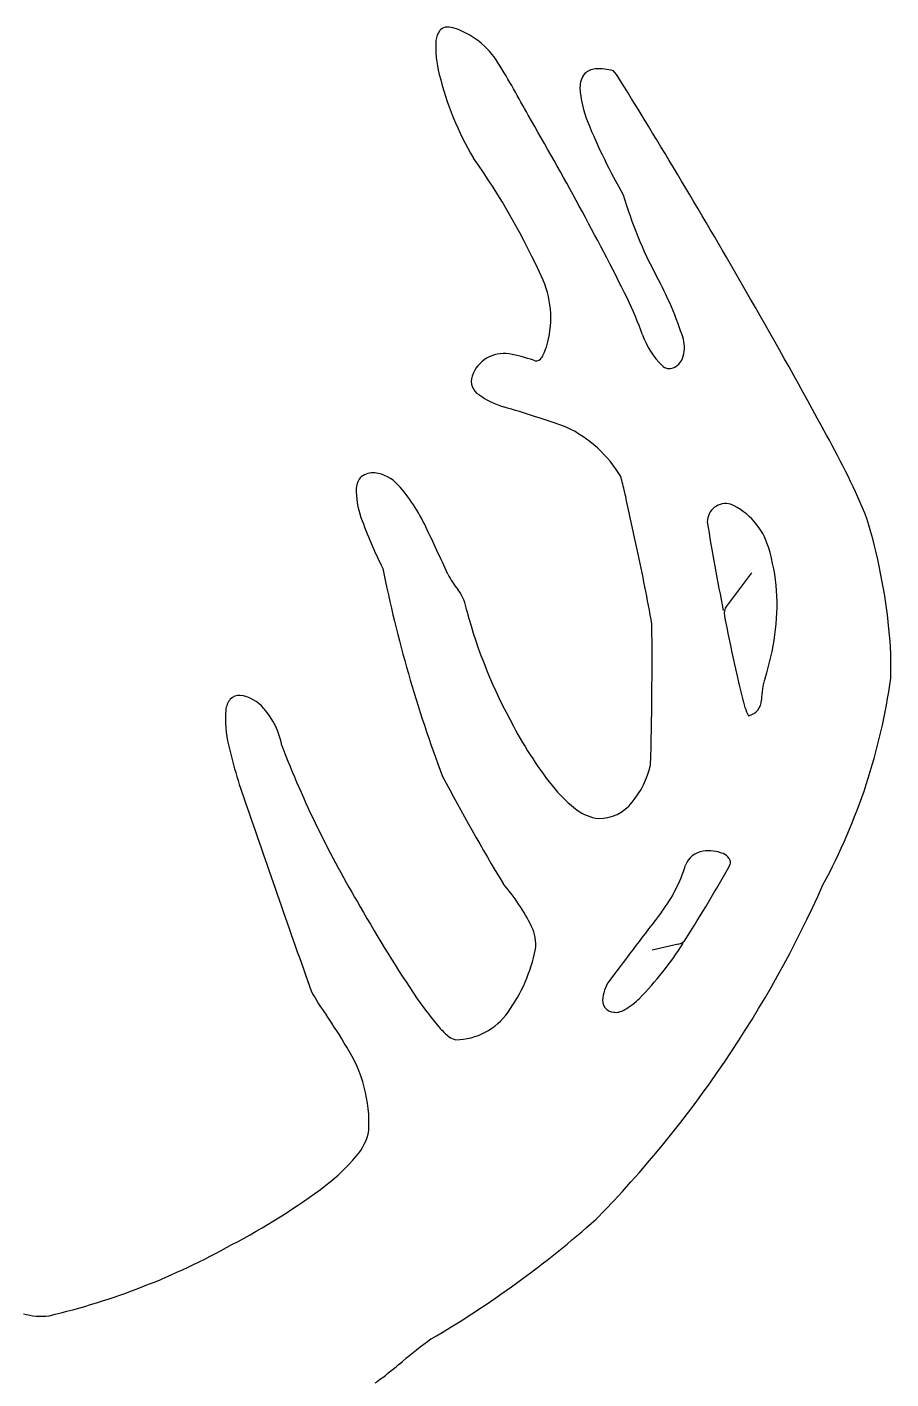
# Model space of a CAD drawing. Extents: x 0 to 14, y 0 to 15.2.
# Drawn here: x 6.34 to 8.098, y 12.37 to 15.122 of the extents above; entities that cross this region are included whole.
import ezdxf

# ---------------------------------------------------------------- set-up
doc = ezdxf.new("R2010")
doc.units = 0
doc.layers.add('WHITE', color=7, linetype='CONTINUOUS')

msp = doc.modelspace()

# ---------------------------------------------------------------- linework, layer by layer
at = {"layer": 'WHITE', "linetype": 'CONTINUOUS'}
for p, q in [((7.814196, 14.010561), (7.763682, 13.943223)), ((7.664926, 13.254636), (7.611921, 13.243021))]:
    msp.add_line(p, q, dxfattribs=at)
for centre, radius, start, end in [((7.212659, 15.090762), 0.040852, 143.692762, 174.380626), ((7.194566, 15.10251), 0.019356, 101.676524, 140.001221), ((7.19627, 15.087741), 0.03419, 72.359719, 99.462167), ((7.157951, 14.962864), 0.164812, 31.360849, 72.820833), ((7.388758, 15.081126), 0.217183, 176.400176, 194.820262), ((5.69013, 14.056719), 1.889802, 27.943538, 31.660104), ((7.50856, 14.999774), 0.043462, 141.358503, 181.541634), ((7.498985, 15.002272), 0.034658, 94.440175, 134.684366), ((7.503324, 14.931255), 0.105804, 73.580699, 93.805674), ((7.460841, 14.967482), 0.097465, 30.933898, 42.035912), ((7.778535, 15.171001), 0.617115, -166.369659, -149.224532), ((-4.14941, 7.744319), 13.771223, 29.703819, 31.880512), ((7.680955, 15.009777), 0.216131, -177.036786, -157.762267), ((1.50487, 11.527716), 6.777693, 26.663032, 30.251379), ((8.670383, 15.419496), 1.287034, -157.548814, -150.21567), ((6.02008, 13.989425), 1.502735, 24.242097, 35.180807), ((8.378859, 15.020801), 0.859849, -163.749189, -151.836768), ((6.977303, 14.264361), 0.73282, 17.672786, 28.582981), ((7.205956, 14.529597), 0.19972, -17.292462, 22.627542), ((6.809765, 14.213527), 0.831909, 19.802721, 25.307993), ((-2.607453, 8.56199), 12.026832, 28.447531, 29.960301), ((7.751905, 14.552274), 0.169279, -160.354721, -135.045348), ((7.609563, 14.46952), 0.068209, -19.065165, 14.702598), ((7.309829, 14.38934), 0.067977, 80.499571, 161.520958), ((7.263081, 14.133003), 0.328536, 70.935316, 79.837259), ((7.358938, 14.468071), 0.034204, -40.776811, -23.412754), ((7.192926, 14.542864), 0.216283, -24.119935, -19.622679), ((7.375849, 14.456155), 0.013764, -113.356129, -49.221589), ((7.646812, 14.44794), 0.021195, -133.912408, -67.98738), ((7.641824, 14.46072), 0.034914, -68.260318, -22.712464), ((7.276944, 14.401322), 0.033002, 163.153858, 237.262208), ((7.366467, 14.528531), 0.188531, -124.716174, -107.509469), ((6.586085, 11.900741), 2.552717, 70.498533, 73.531617), ((7.327293, 14.074762), 0.257401, 30.959817, 64.462075), ((6.628347, 13.53733), 1.536401, 22.343275, 29.376965), ((7.045551, 14.181159), 0.035977, 135.179326, 176.298499), ((7.043634, 14.175634), 0.038871, 84.08679, 127.387752), ((7.038935, 14.139252), 0.075549, 42.495296, 83.384688), ((7.383207, 14.153984), 0.173187, 12.539625, 17.887582), ((7.173964, 14.179159), 0.164372, 178.493213, 199.767856), ((6.831489, 13.955482), 0.352679, 24.995288, 41.742035), ((5.384868, 13.674679), 2.228181, 12.513993, 13.414014), ((-1.218837, 12.211724), 8.991993, 11.849489, 12.496929), ((7.762007, 14.113882), 0.037926, 74.929853, 178.962376), ((7.714837, 14.022872), 0.139794, 16.601645, 65.922898), ((7.87894, 14.430188), 0.912708, -160.369886, -153.282207), ((6.919791, 13.779977), 1.180079, 5.679105, 16.817427), ((3.909027, 12.537653), 3.600875, 24.099915, 25.793616), ((12.076009, 14.813441), 4.407681, -170.876796, -168.493501), ((3.66213, 13.206368), 4.0109, 10.047991, 12.261144), ((7.464597, 13.945345), 0.401763, -8.724019, 17.000653), ((9.764085, 14.565128), 2.75491, -168.583829, -159.41409), ((7.363251, 14.096729), 0.189305, -152.047553, -140.576511), ((7.146224, 13.922525), 0.08903, 7.039306, 37.328787), ((8.238954, 14.204329), 1.040262, -164.905711, -150.937614), ((7.78368, 13.928221), 0.025, 143.124298, 191.083282), ((0.363147, 13.830424), 7.248759, -1.667641, 0.598654), ((12.155876, 14.784687), 4.480292, -168.916718, -167.036053), ((7.376977, 13.94758), 0.488834, -18.005003, -7.425153), ((7.370531, 13.819478), 0.727661, -1.815661, 6.096126), ((7.986084, 13.750322), 0.151419, 162.251385, 179.329723), ((6.873374, 13.965382), 1.236055, -28.490567, -7.856491), ((6.771253, 13.736472), 0.024997, 84.993322, 136.41312), ((6.763947, 13.687569), 0.074412, 39.305153, 82.674895), ((8.571694, 13.960414), 0.802551, -166.978647, -163.801708), ((6.787591, 13.726741), 0.043744, 141.943565, 173.842439), ((6.704713, 13.631359), 0.155968, 10.223952, 41.499769), ((7.918366, 13.778902), 0.124777, -160.149989, -151.836908), ((7.801296, 13.752637), 0.033385, -77.780294, -0.933277), ((6.975546, 13.714375), 0.232074, 175.784653, 193.441792), ((8.019068, 14.060576), 0.77846, -152.324492, -140.966981), ((7.791136, 13.899341), 1.068363, -167.077941, -159.949346), ((8.829808, 14.416275), 2.112018, -158.989735, -149.08685), ((11.547691, 15.920136), 4.942847, -151.958773, -149.052382), ((7.427668, 13.662221), 0.186142, -39.557852, -13.276466), ((7.61181, 13.735154), 0.257195, -140.14363, -126.467068), ((7.503888, 13.596066), 0.085283, -91.068488, -37.903063), ((33.808883, 22.778378), 28.559232, -161.111675, -160.313801), ((7.513546, 13.601032), 0.090932, -126.903389, -97.105352), ((7.720509, 13.401324), 0.042843, 96.246394, 160.736768), ((7.728326, 13.374226), 0.070796, 66.693283, 100.152066), ((7.743906, 13.410393), 0.031415, 37.630963, 66.691118), ((7.377509, 13.510386), 0.317098, -36.960397, -17.419424), ((5.068436, 14.92153), 3.092853, -32.369823, -29.112282), ((7.757761, 13.421525), 0.01365, -20.314784, 36.132526), ((6.996534, 13.107741), 0.412933, 26.36455, 40.927838), ((5.839391, 14.317258), 2.319973, -44.357419, -23.942531), ((9.35238, 14.647947), 2.680283, -150.577062, -145.86075), ((18.335835, 5.061261), 13.520287, 142.351161, 143.075079), ((7.29244, 13.254581), 0.082596, -6.935613, 26.253184), ((7.659575, 13.279056), 0.025, -77.640842, -32.369824), ((7.049305, 13.309772), 0.331592, -35.642542, -11.333631), ((7.097427, 13.624098), 0.684669, -44.461023, -32.432113), ((7.583249, 13.138536), 0.071899, 140.965194, 174.177621), ((7.329302, 13.382609), 0.468012, -151.274103, -144.393252), ((7.653672, 13.498746), 0.629368, -145.664149, -138.710164), ((7.535016, 13.140402), 0.023919, 166.884656, 267.217299), ((7.478483, 13.253837), 0.153382, -59.533515, -45.445752), ((6.236535, 12.60948), 0.870606, 30.0424, 35.103201), ((7.210936, 13.192065), 0.131658, -89.406763, -35.002554), ((7.538284, 13.140016), 0.023919, -100.670675, -75.988955), ((7.531607, 13.166062), 0.050807, -75.794733, -60.981771), ((7.286334, 13.178165), 0.141824, -138.097726, -128.106154), ((6.748608, 12.890405), 0.286988, -3.003497, 32.674967), ((7.216731, 13.087987), 0.027926, -129.914942, -99.131622), ((6.929363, 12.894634), 0.107578, -41.700851, -10.316978), ((6.69601, 13.090657), 0.412304, -52.328806, -40.466808), ((6.129307, 13.847687), 1.357919, -62.492585, -52.922903), ((6.095495, 14.273948), 2.11178, -59.670546, -48.378467), ((6.055405, 13.894331), 1.434097, -76.741468, -60.734218), ((6.368206, 12.632933), 0.135435, -105.388668, -83.171794), ((7.927865, 11.420566), 1.284105, 126.620391, 129.921087), ((4.83936, 15.173119), 3.576047, -51.430374, -50.711292), ((6.909371, 12.571373), 0.251317, -56.561805, -50.596623)]:
    msp.add_arc(centre, radius, start, end, dxfattribs=at)

doc.saveas('drawing.dxf')
